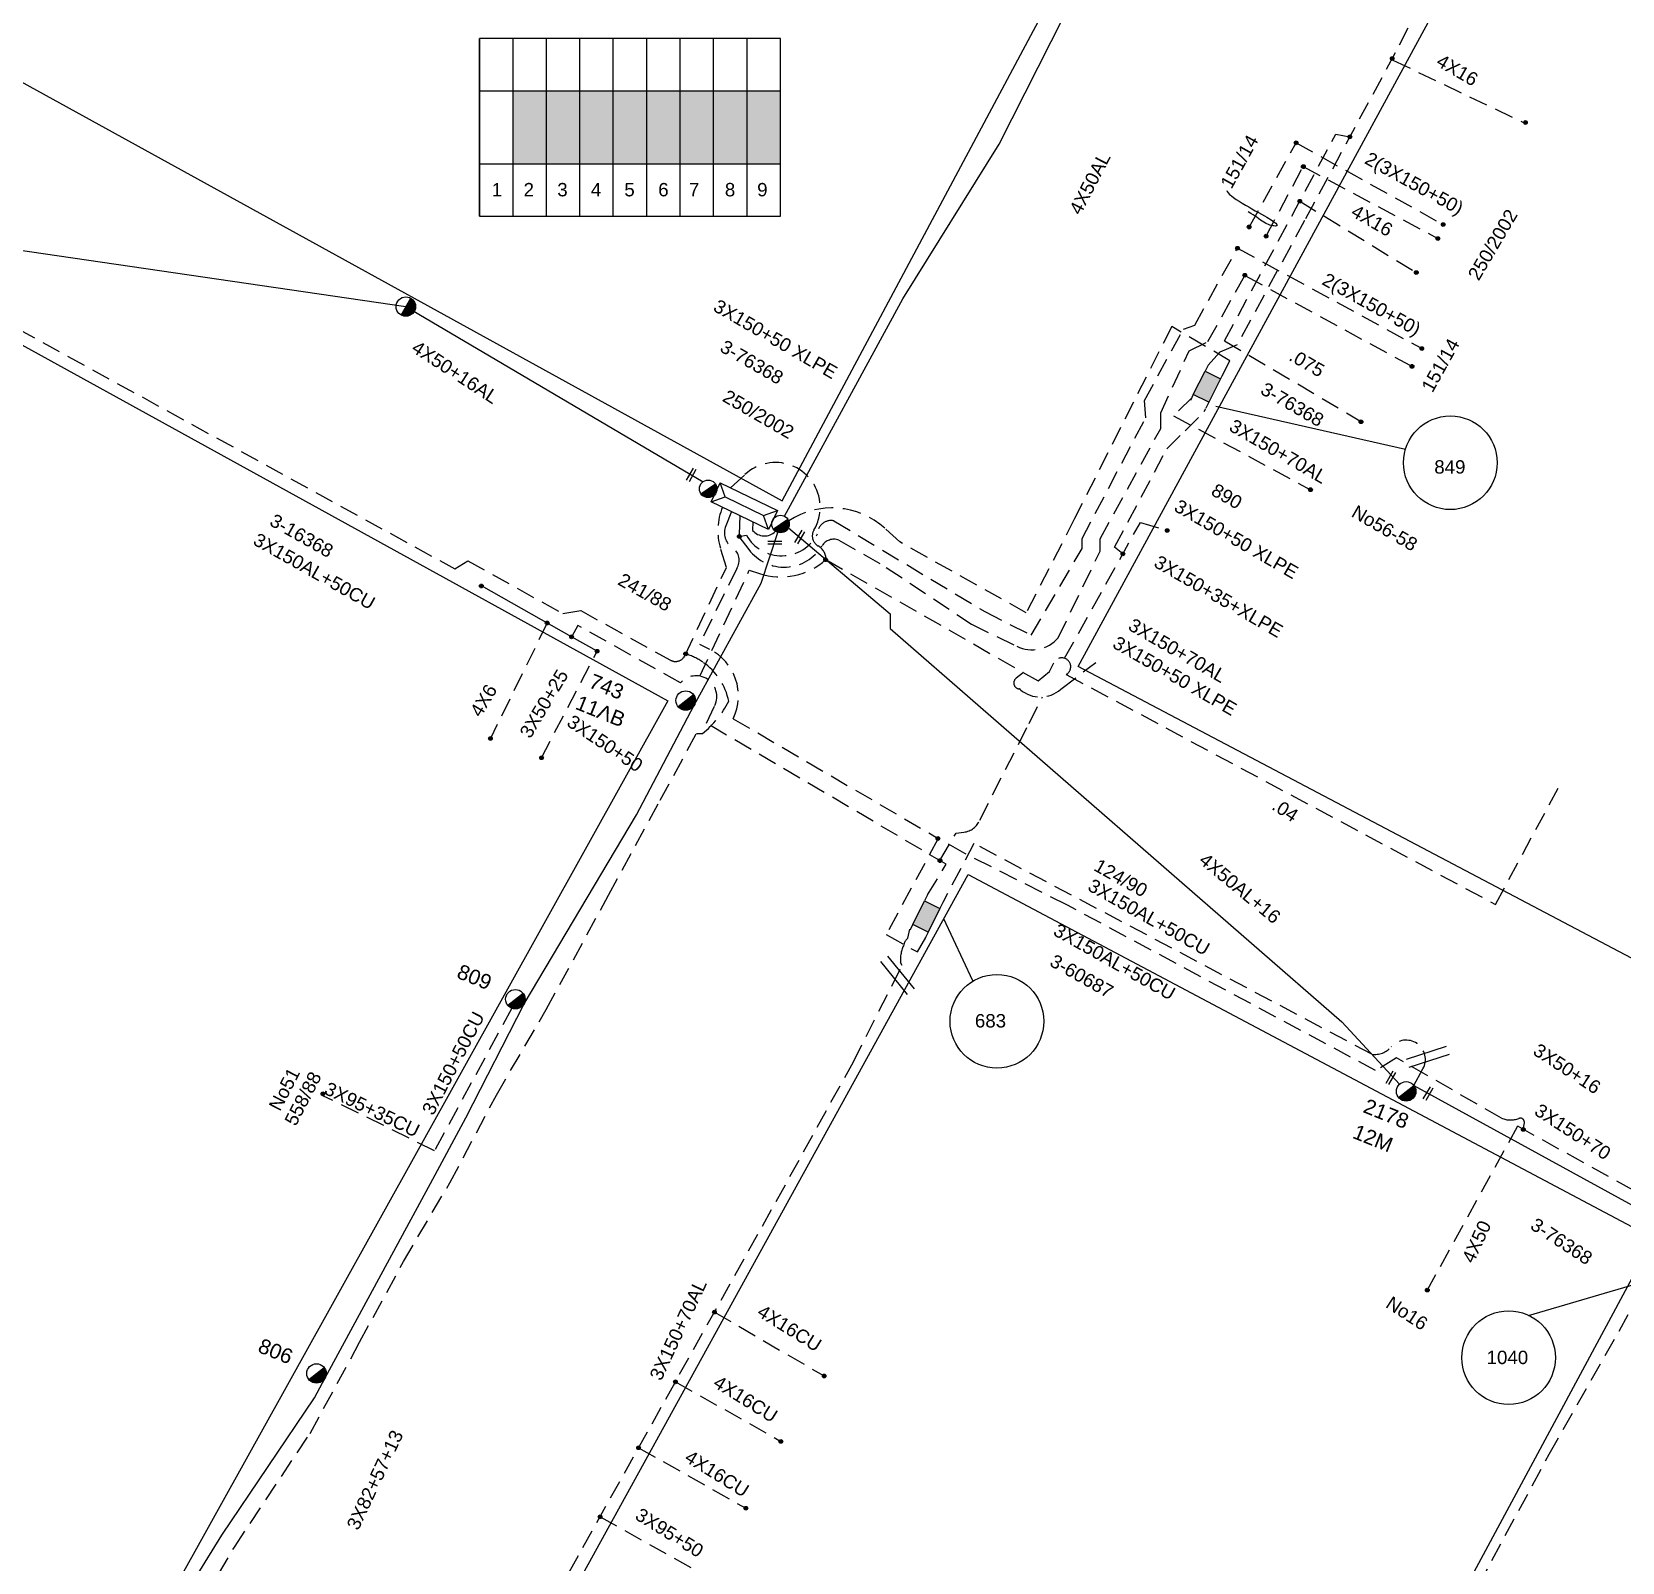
# Model space of a CAD drawing. Header units: millimetres. Extents: x 2101 to 3312, y 775 to 1363.
# Drawn here: x 2395.2 to 2502.2, y 1040.5 to 1143.5 of the extents above; entities that cross this region are included whole.
import ezdxf
from ezdxf.enums import TextEntityAlignment as Align

# ---------------------------------------------------------------- set-up
doc = ezdxf.new("R2010")
doc.units = ezdxf.units.MM
doc.linetypes.add('DASHED', pattern=[19.05, 12.7, -6.35])
for name, color, linetype in [('Link Box 4 Διευθύνσεων', 7, 'Continuous'), ('Άγνωστα', 7, 'Continuous'), ('Ασφαλειοκιβώτια Χ.Τ 9 αναχωρήσεων', 7, 'Continuous'), ('Γυμνά εναέρια ΧΤ (3Φ)   4x16CU', 7, 'Continuous'), ('Γυμνά εναέρια ΧΤ (3Φ)   4x50AL', 7, 'Continuous'), ('Γυμνά εναέρια ΧΤ και ΦΟΠ (3Φ)   4x50+16AL', 7, 'Continuous'), ('Εναέρια παροχή ΧΤ 4x16', 7, 'SYN_LINE'), ('Επιγραφές - Σχήματα', 7, 'Continuous'), ('Καλώδια ΧΤ   3x150+70 XLPE', 7, 'DASHED'), ('Καλώδια ΧΤ   3x150+70AL', 7, 'DASHED'), ('Καλώδια ΧΤ   3x150AL+50CU', 7, 'DASHED'), ('Καλώδια ΧΤ   3x150AL+50XLPE', 7, 'DASHED'), ('Μηχανική τομή', 7, 'Continuous'), ('Στύλος ΦΜ', 7, 'Continuous'), ('Στύλος ΦΜ @ 1', 7, 'Continuous'), ('Συνδέσεις', 7, 'Continuous'), ('Τομή', 7, 'Continuous'), ('Υποσταθμός εναέριος 2 στύλων', 7, 'Continuous'), ('Υποσταθμός πόλεως', 7, 'Continuous'), ('Υπόβαθρο ΔΕΗ', 7, 'Continuous'), ('Υπόγεια Καλώδια Δικτύου ΧΤ   .04', 7, 'DASHED'), ('Υπόγεια Καλώδια Δικτύου ΧΤ   .075', 7, 'DASHED'), ('Υπόγεια καλώδια Παροχών ΧΤ   4x6', 7, 'DASHED')]:
    doc.layers.add(name, color=color, linetype=linetype)
doc.styles.add('arial', font='arial.ttf')
doc.styles.get("Standard").update_dxf_attribs({"font": 'arial.ttf'})
doc.linetypes.add('SYN_LINE', pattern='A,0.5,-0.0001,["/\\/\\/\\/",Standard,S=0.1,R=0,X=0,Y=-0.05],-0.25', length=0.7501)

# ---------------------------------------------------------------- blocks, each defined once
blk = doc.blocks.new('ΥΠΑΡΧΩΝ ΤΣΙΜΕΝΤΕΝΙΟΣ ΣΤΥΛΟΣ')
at = {"layer": 'Στύλος ΦΜ'}
blk.add_hatch(color=7, dxfattribs=at).paths.add_polyline_path([(-1.29, -2.28, 0.574793), (2.62, 0, 0.268822), (1.3, 2.27)])
at = {"layer": 'Στύλος ΦΜ', "color": 7}
blk.add_line((-1.29, -2.28), (1.3, 2.27), dxfattribs=at)
blk.add_circle((0, 0), 2.62, dxfattribs=at)
at = {"layer": 'Στύλος ΦΜ', "flags": 4}
for tag, p in [('ΑΡΙΘΜΟΣ', (-4.68, 8.05)), ('ΤΥΠΟΣ', (-4.91, 3.03))]:
    blk.add_attdef(tag, p, '', height=4, dxfattribs=at)
blk = doc.blocks.new('ΜΗΧΑΝΙΚΗ ΤΟΜΗ')
at = {"layer": 'Μηχανική τομή', "ltscale": 40}
for p, q in [((-1.89, 0.78), (1.89, 0.78)), ((1.89, 0), (-1.89, 0))]:
    blk.add_line(p, q, dxfattribs=at)
blk = doc.blocks.new('ΥΠΟΣΤΑΘΜΟΣ ΕΝΑΕΡΙΟΣ ΕΠΙ 2 ΣΤΥΛΩΝ')
at = {"layer": 'Υποσταθμός εναέριος 2 στύλων', "linetype": 'Continuous'}
for points in [[(-11.97, -2.11, 0.574793), (-8.45, -0.07, 0.268822), (-9.64, 1.98)], [(9.68, -2.15, 0.574793), (13.19, -0.1, 0.268822), (12.01, 1.95)]]:
    blk.add_hatch(color=256, dxfattribs=at).paths.add_polyline_path(points)
for p, q in [((-11.97, -2.11), (-9.64, 1.98)), ((9.68, -2.15), (12.01, 1.95))]:
    blk.add_line(p, q, dxfattribs=at)
for centre in [(-10.81, -0.07), (10.84, -0.1)]:
    blk.add_circle(centre, 2.36, dxfattribs=at)
at = {"layer": 'Υποσταθμός πόλεως', "linetype": 'Continuous', "ltscale": 40}
blk.add_lwpolyline([(-8.57, 2.82), (8.57, 2.82), (8.57, -2.82), (-8.57, -2.82)], close=True, dxfattribs=at)
for points in [[(-5.75, 0), (-8.57, 2.82)], [(-8.57, -2.82), (-5.75, 0)], [(-5.75, 0), (5.75, 0)], [(5.75, 0), (8.57, 2.82)], [(8.57, -2.82), (5.75, 0)]]:
    blk.add_lwpolyline(points, dxfattribs=at)
at = {"layer": 'Υποσταθμός εναέριος 2 στύλων', "ltscale": 40, "flags": 1}
for tag, p in [('ΜΕΤΑΣΧΗΜΑΤΙΣΜΟΣ', (14.09, 2.51)), ('ΙΣΧΥΣ', (14.07, -0.28)), ('ΑΡΙΘΜΟΣ', (14.19, -3))]:
    blk.add_attdef(tag, p, '', height=1.8, dxfattribs=at)
blk = doc.blocks.new('ΤΟΜΗ')
at = {"layer": 'Τομή', "ltscale": 40}
for p, q in [((-5.68, 0), (5.68, 0)), ((5.68, -2.33), (-5.68, -2.33))]:
    blk.add_line(p, q, dxfattribs=at)
blk = doc.blocks.new('LINK BOX 4 ΑΝΑΧΩΡΗΣΕΩΝ')
at = {"layer": 'Link Box 4 Διευθύνσεων', "ltscale": 40}
blk.add_hatch(color=256, dxfattribs=at).paths.add_polyline_path([(-3.54, 0), (-3.54, -4.67), (3.54, -4.67), (3.54, 0)])
for p, q in [((-3.54, 0), (-5.33, 0)), ((5.33, 0), (3.54, 0)), ((-3.54, -4.67), (-5.33, -4.67)), ((5.33, -4.67), (3.54, -4.67))]:
    blk.add_line(p, q, dxfattribs=at)
blk.add_lwpolyline([(-3.54, -4.67), (-3.54, 0), (3.54, 0), (3.54, -4.67)], close=True, dxfattribs=at)
blk = doc.blocks.new('_ΣΥΝΔΕΣΗ')
at = {"layer": 'Συνδέσεις', "linetype": 'SYN_LINE', "ltscale": 40}
blk.add_hatch(color=256, dxfattribs=at).paths.add_polyline_path([(0.5, -0.01, 1), (-0.5, -0.01, 1)])
at = {"layer": 'Συνδέσεις'}
blk.add_circle((0, -0.01), 0.5, dxfattribs=at)
blk = doc.blocks.new('ΑΣΦΑΛΕΙΟΚΙΒΩΤΙΟ ΥΠΟΣΤΑΘΜΟΥ 9 ΑΝΑΧΩΡΗΣΕΩΝ')
at = {"layer": 'Ασφαλειοκιβώτια Χ.Τ 9 αναχωρήσεων', "ltscale": 40}
for p, q in [((-23.8, 40.36), (24.02, 40.36)), ((-9.72, 40.36), (-9.72, -40.64)), ((9.94, 40.36), (9.94, -40.64)), ((-23.8, 31.36), (24.02, 31.36)), ((-23.8, 22.36), (24.02, 22.36)), ((-23.8, 13.36), (24.02, 13.36)), ((-23.8, 4.36), (24.02, 4.36)), ((-23.8, -4.64), (24.02, -4.64)), ((-23.8, -13.64), (24.02, -13.64)), ((-23.8, -22.64), (24.02, -22.64)), ((-23.8, -31.64), (24.02, -31.64))]:
    blk.add_line(p, q, dxfattribs=at)
at = {"layer": 'Ασφαλειοκιβώτια Χ.Τ 9 αναχωρήσεων'}
blk.add_lwpolyline([(-23.8, -40.64), (24.02, -40.64), (24.02, 40.36), (-23.8, 40.36)], close=True, dxfattribs=at)
for s, p in [('1', (-18.45, 37.08)), ('2', (-18.45, 28.51)), ('3', (-18.45, 19.44)), ('4', (-18.45, 10.41)), ('5', (-18.45, 1.4)), ('6', (-18.45, -7.73)), ('7', (-18.45, -15.98)), ('8', (-18.45, -25.66)), ('9', (-18.45, -34.36))]:
    blk.add_text(s, height=3.6, rotation=270, dxfattribs=at).set_placement(p)
at = {"layer": 'Ασφαλειοκιβώτια Χ.Τ 9 αναχωρήσεων', "ltscale": 40}
for tag, height, p in [('ΟΝΟΜΑ', 5, (-0.16, 44.31)), ('ΚΕΙΜΕΝΟ 1', 2, (17.06, 35.59)), ('ΚΕΙΜΕΝΟ 2', 2, (17.06, 26.88)), ('ΚΕΙΜΕΝΟ 3', 2, (17.06, 17.69)), ('ΚΕΙΜΕΝΟ 4', 2, (17.06, 8.71)), ('ΚΕΙΜΕΝΟ 5', 2, (17.06, -0.13)), ('ΚΕΙΜΕΝΟ 6', 2, (17.06, -9.05)), ('ΚΕΙΜΕΝΟ 7', 2, (17.06, -18.13)), ('ΚΕΙΜΕΝΟ 8', 2, (17.06, -26.85)), ('ΚΕΙΜΕΝΟ 9', 2, (17.06, -35.99)), ('ΣΧ', 2, (-0.1, -42.64))]:
    blk.add_attdef(tag, text='', height=height, dxfattribs=at).set_placement(p, align=Align.MIDDLE_CENTER)

msp = doc.modelspace()

# ---------------------------------------------------------------- hatches: boundary and pattern name
at = {"layer": 'Ασφαλειοκιβώτια Χ.Τ 9 αναχωρήσεων'}
h = msp.add_hatch(color=1, dxfattribs=at)
h.dxf.hatch_style = 1
h.paths.add_polyline_path([(2429.79, 1139.55), (2427.54, 1139.55), (2427.54, 1134.64), (2429.79, 1134.64)])
h = msp.add_hatch(color=5, dxfattribs=at)
h.dxf.hatch_style = 1
h.paths.add_polyline_path([(2432.04, 1134.64), (2432.04, 1139.55), (2429.79, 1139.55), (2429.79, 1134.64)])
h = msp.add_hatch(color=173, dxfattribs=at)
h.dxf.hatch_style = 1
h.paths.add_polyline_path([(2432.04, 1134.64), (2434.29, 1134.64), (2434.29, 1139.55), (2432.04, 1139.55)])
h = msp.add_hatch(color=85, dxfattribs=at)
h.dxf.hatch_style = 1
h.paths.add_polyline_path([(2434.29, 1134.64), (2436.54, 1134.64), (2436.54, 1139.55), (2434.29, 1139.55)])
h = msp.add_hatch(color=27, dxfattribs=at)
h.dxf.hatch_style = 1
h.paths.add_polyline_path([(2436.54, 1134.64), (2438.79, 1134.64), (2438.79, 1139.55), (2436.54, 1139.55)])
h = msp.add_hatch(color=30, dxfattribs=at)
h.dxf.hatch_style = 1
h.paths.add_polyline_path([(2438.79, 1134.64), (2441.04, 1134.64), (2441.04, 1139.55), (2438.79, 1139.55)])
h = msp.add_hatch(color=133, dxfattribs=at)
h.dxf.hatch_style = 1
h.paths.add_polyline_path([(2443.29, 1139.55), (2441.04, 1139.55), (2441.04, 1134.64), (2443.29, 1134.64)])
h = msp.add_hatch(color=6, dxfattribs=at)
h.dxf.hatch_style = 1
h.paths.add_polyline_path([(2443.29, 1134.64), (2445.54, 1134.64), (2445.54, 1139.55), (2443.29, 1139.55)])

# ---------------------------------------------------------------- linework, layer by layer
at = {"layer": 'Άγνωστα', "linetype": 'DASHED', "ltscale": 0.1}
for points in [[(2477.08, 1130.39), (2480.23, 1136.06)], [(2480.23, 1136.06), (2490.13, 1130.56)], [(2478.21, 1129.78), (2480.71, 1134.46)], [(2480.71, 1134.46), (2489.77, 1129.62)]]:
    msp.add_lwpolyline(points, dxfattribs=at)
at = {"layer": 'Άγνωστα', "color": 1, "linetype": 'DASHED', "ltscale": 0.1}
msp.add_lwpolyline([(2475.25, 1120.38), (2475.78, 1121.39), (2471.86, 1123.7), (2465.33, 1110.78), (2462.07, 1104.44), (2453.56, 1109.2), (2452.56, 1110.12, 0.341611), (2446.09, 1110.62, 3.552155)], format="xyb", dxfattribs=at)
at = {"layer": 'Άγνωστα', "color": 133, "linetype": 'DASHED', "ltscale": 0.1}
msp.add_lwpolyline([(2442.24, 1111.25), (2441.85, 1110.28, 0.356867), (2442.31, 1108.8, -0.412796), (2442.6, 1107.42), (2440.08, 1102.32), (2440.76, 1101.98, -0.411646), (2442.36, 1097.31), (2456.15, 1089.25), (2452.66, 1082.79), (2454.58, 1081.7)], format="xyb", dxfattribs=at)
at = {"layer": 'Άγνωστα', "color": 1, "ltscale": 40}
msp.add_lwpolyline([(2446.07, 1110.15), (2452.92, 1104.36), (2452.92, 1103.37), (2483.32, 1076.91), (2487.2, 1072.71)], dxfattribs=at)
at = {"layer": 'Άγνωστα', "color": 6, "ltscale": 40}
msp.add_lwpolyline([(2433.2, 1101.85), (2431.48, 1102.82), (2425.41, 1106.24)], dxfattribs=at)
at = {"layer": 'Άγνωστα', "color": 6, "linetype": 'DASHED', "ltscale": 0.1}
msp.add_lwpolyline([(2455.43, 1085.45), (2456.69, 1087.51), (2440.57, 1097), (2441.12, 1098.2, 0.866093), (2438.8, 1099.72), (2431.91, 1103.59), (2431.49, 1102.85)], format="xyb", dxfattribs=at)
for points in [[(2429.46, 1094.68), (2433.2, 1101.85)], [(2493.65, 1084.81), (2497.98, 1092.86)]]:
    msp.add_lwpolyline(points, dxfattribs=at)
at = {"layer": 'Άγνωστα', "color": 133, "linetype": 'DASHED', "ltscale": 0.1}
for points in [[(2454.58, 1081.7), (2454.75, 1081.61), (2455.31, 1082.59)], [(2495.13, 1069.89), (2489.06, 1058.86)]]:
    msp.add_lwpolyline(points, dxfattribs=at)
at = {"layer": 'Άγνωστα', "color": 1}
msp.add_lwpolyline([(2488.16, 1072.63), (2517.29, 1056.66)], dxfattribs=at)
at = {"layer": 'Άγνωστα', "color": 173, "linetype": 'DASHED', "ltscale": 0.1}
msp.add_lwpolyline([(2422.26, 1068.24), (2414.75, 1071.94)], dxfattribs=at)
at = {"layer": 'Άγνωστα', "color": 62, "linetype": 'DASHED', "ltscale": 0.1}
msp.add_lwpolyline([(2461.22, 986.53), (2463.59, 985.32), (2497.26, 1047.82), (2503.16, 1058.22)], dxfattribs=at)
at = {"layer": 'Άγνωστα', "color": 151, "linetype": 'DASHED', "ltscale": 0.1}
msp.add_lwpolyline([(2433.4, 1043.61), (2445.58, 1036.79)], dxfattribs=at)
at = {"layer": 'Γυμνά εναέρια ΧΤ (3Φ)   4x16CU', "color": 151, "linetype": 'DASHED', "ltscale": 0.1}
for points in [[(2441.09, 1057.38), (2448.48, 1053.08)], [(2438.47, 1052.69), (2445.56, 1048.68)], [(2435.99, 1048.25), (2443.21, 1044.18)]]:
    msp.add_lwpolyline(points, dxfattribs=at)
at = {"layer": 'Γυμνά εναέρια ΧΤ (3Φ)   4x50AL', "color": 5, "ltscale": 40}
msp.add_lwpolyline([(2445.8, 1110.93), (2453.78, 1125.56), (2460.25, 1135.98), (2464.62, 1144.6), (2472.75, 1159.76), (2478.29, 1170.11), (2480.7, 1175.71), (2517.49, 1199.26)], dxfattribs=at)
at = {"layer": 'Γυμνά εναέρια ΧΤ (3Φ)   4x50AL', "color": 173, "ltscale": 40}
msp.add_lwpolyline([(2443.67, 1110.56), (2443.66, 1109.98, 0.444543), (2445.2, 1109.92, 5756.280152)], format="xyb", dxfattribs=at)
at = {"layer": 'Γυμνά εναέρια ΧΤ και ΦΟΠ (3Φ)   4x50+16AL', "color": 85, "ltscale": 40}
msp.add_lwpolyline([(2383.31, 1130.45), (2420.33, 1125.04), (2440.34, 1113.25)], dxfattribs=at)
at = {"layer": 'Εναέρια παροχή ΧΤ 4x16', "color": 1, "linetype": 'DASHED', "ltscale": 0.1}
for points in [[(2486.75, 1141.62), (2495.53, 1137.43)], [(2480.48, 1132.13), (2488.32, 1127.33)]]:
    msp.add_lwpolyline(points, dxfattribs=at)
at = {"layer": 'Επιγραφές - Σχήματα'}
for points in [[(2487.59, 1115.42), (2474.83, 1118.32)], [(2458.49, 1079.66), (2456.53, 1083.85)], [(2495.86, 1057.16), (2503.42, 1059.37)]]:
    msp.add_lwpolyline(points, dxfattribs=at)
for centre in [(2490.61, 1114.53), (2460.1, 1076.95), (2494.53, 1054.31)]:
    msp.add_circle(centre, 3.15, dxfattribs=at)
at = {"layer": 'Καλώδια ΧΤ   3x150+70 XLPE', "color": 133, "ltscale": 0.1}
msp.add_lwpolyline([(2506.44, 1065.36), (2505.9, 1065.55), (2504.59, 1064.66), (2495.13, 1069.89)], dxfattribs=at)
at = {"layer": 'Καλώδια ΧΤ   3x150+70AL', "color": 1, "ltscale": 0.1}
for points in [[(2518.3, 1198.2), (2517.21, 1197.85), (2500.25, 1166.27), (2491.17, 1150.58), (2486.9, 1142.11), (2480.8, 1130.83), (2476.27, 1122.46), (2475.09, 1121.97), (2474.31, 1121.1)], [(2473.22, 1118.91), (2471.99, 1117.69), (2481.2, 1112.72)]]:
    msp.add_lwpolyline(points, dxfattribs=at)
at = {"layer": 'Καλώδια ΧΤ   3x150+70AL', "color": 6, "ltscale": 0.1}
for points in [[(2468.58, 1108.4), (2468.02, 1108.84), (2471.54, 1115.47), (2472.76, 1116.68), (2474.05, 1117.97), (2474.16, 1118.19)], [(2464.65, 1101.38), (2469.76, 1110.52), (2471.56, 1109.97)]]:
    msp.add_lwpolyline(points, dxfattribs=at)
for points in [[(2461.9, 1100.41), (2461.39, 1100.03, 0.701641), (2461.62, 1099.31, -0.323384), (2461.68, 1099.26, 0.374913), (2464.4, 1099.29), (2466.75, 1101.1)], [(2456.26, 1087.77), (2457.35, 1089.6), (2457.88, 1089.67, 0.268496), (2458.95, 1090.49), (2462.26, 1096.99), (2463.16, 1098.77)]]:
    msp.add_lwpolyline(points, format="xyb", dxfattribs=at)
at = {"layer": 'Καλώδια ΧΤ   3x150+70AL', "color": 151, "ltscale": 0.1}
msp.add_lwpolyline([(2412.48, 1005.55), (2412.21, 1005.96, -0.471893), (2412.47, 1006.78, 0.078528), (2413.46, 1007.37), (2422.85, 1024.84), (2422.79, 1024.98, -0.536158), (2423.89, 1026.58), (2445.25, 1064.83), (2450.44, 1074.22), (2453.72, 1080.7), (2453.61, 1080.9, -0.129397), (2453.84, 1082.1, -0.175082), (2454.1, 1082.54), (2454.25, 1083.14)], format="xyb", dxfattribs=at)
at = {"layer": 'Καλώδια ΧΤ   3x150AL+50CU', "color": 30, "ltscale": 0.1}
for points in [[(2364.98, 1073.29), (2365.59, 1073.44, 0.764584), (2365.62, 1074.45, -0.546059), (2365.49, 1074.89), (2381.84, 1106.14), (2387.85, 1117.64), (2390.65, 1123.87, -0.453734), (2392.56, 1124.46), (2423.63, 1107.39), (2424.49, 1107.94), (2430.89, 1104.38), (2432.1, 1104.58), (2438.13, 1101.25, 0.44023), (2439.12, 1101.58), (2441.9, 1107.48), (2441.5, 1108.78, -0.177038), (2441.64, 1111.54, -4.941435)], [(2392.25, 1012.25), (2395.19, 1018.14), (2400, 1026.43), (2404.86, 1034.81), (2408.79, 1041.57), (2413.89, 1049.22), (2417.22, 1055.35), (2420.18, 1060.79), (2423.29, 1066.08), (2426.42, 1071.98), (2429.78, 1077.74), (2433.97, 1085.44), (2437.44, 1091.82), (2439.89, 1096.31), (2440.29, 1096.31, 0.101275), (2442.06, 1098.48, 0.193384), (2440.32, 1101.11, 0.076179), (2439.16, 1101.67, 11.947774)]]:
    msp.add_lwpolyline(points, format="xyb", dxfattribs=at)
at = {"layer": 'Καλώδια ΧΤ   3x150AL+50CU', "color": 173, "linetype": 'Continuous', "ltscale": 0.1}
msp.add_lwpolyline([(2388.25, 1007.73), (2392.99, 1016.15), (2397.91, 1024.89), (2402.33, 1033.28), (2407.95, 1042.36), (2414.19, 1051.62), (2414.89, 1052.95), (2421.98, 1066.04), (2424.36, 1070.45), (2428.28, 1078.13), (2435.86, 1090.85), (2439.74, 1098.23), (2444.24, 1106.42), (2445.36, 1109.84)], dxfattribs=at)
at = {"layer": 'Καλώδια ΧΤ   3x150AL+50CU', "color": 133, "ltscale": 0.1}
msp.add_lwpolyline([(2495.52, 1069.67), (2495.59, 1070.12, 0.574003), (2495.22, 1070.41, -0.195199), (2494.06, 1070.43), (2486.99, 1074.48), (2485.58, 1073.63), (2464.84, 1084.76), (2457.95, 1088.23), (2456.15, 1089.25)], format="xyb", dxfattribs=at)
at = {"layer": 'Καλώδια ΧΤ   3x150AL+50CU', "color": 6, "ltscale": 0.1}
msp.add_lwpolyline([(2488.16, 1072.63), (2488.77, 1073.74, 0.90272), (2486.63, 1075.22, -0.258026), (2485.33, 1074.73), (2458.54, 1088.92), (2456.47, 1084.93)], format="xyb", dxfattribs=at)
at = {"layer": 'Καλώδια ΧΤ   3x150AL+50CU', "color": 173, "ltscale": 0.1}
msp.add_lwpolyline([(2427.45, 1077.82), (2422.26, 1068.24)], dxfattribs=at)
at = {"layer": 'Καλώδια ΧΤ   3x150AL+50XLPE', "color": 27, "linetype": 'DASHED', "ltscale": 0.1}
for points in [[(2442.74, 1109.57), (2443.24, 1109.65, 0.594646), (2448.03, 1109.74, -0.476881), (2449.13, 1110.62), (2459.28, 1104.52), (2462.4, 1102.93), (2465.83, 1108.75), (2465.83, 1109.44), (2470.12, 1117.56), (2470.02, 1118.71), (2472.65, 1123.53), (2473.41, 1123.79), (2476.35, 1129.08)], [(2442.81, 1110.98), (2442.81, 1110.98), (2442.74, 1109.57), (2443.41, 1108.69, 0.527795), (2448.33, 1108.93, -0.354959), (2449.47, 1109.33), (2452.66, 1107.49), (2458.38, 1103.67), (2461.45, 1102.18, 0.342211), (2464.22, 1102.76), (2467.05, 1108.59), (2467.05, 1109.42), (2471.12, 1116.84), (2471.12, 1117.88), (2473.04, 1122.07), (2474.3, 1122.69), (2476.84, 1127.25)]]:
    msp.add_lwpolyline(points, format="xyb", dxfattribs=at)
for points in [[(2476.29, 1128.97), (2488.62, 1122.26)], [(2476.83, 1127.11), (2487.92, 1121.07)]]:
    msp.add_lwpolyline(points, dxfattribs=at)
at = {"layer": 'Υπόβαθρο ΔΕΗ'}
for points in [[(2491.13, 1197.11), (2406.53, 1238.17), (2388.98, 1246.68), (2345.28, 1167.27), (2445.66, 1111.96), (2491.13, 1197.11)], [(2512.69, 1187.56), (2557.67, 1166.88), (2511.47, 1076.61), (2465.56, 1100.82), (2512.69, 1187.56)], [(2391.83, 1123.92), (2437.96, 1098.51), (2387.76, 1008.28), (2342.48, 1033.31), (2357.73, 1058.88), (2357.73, 1058.88), (2391.83, 1123.92)], [(2458.16, 1086.82), (2504.28, 1062.35), (2455.9, 972.4), (2408.73, 997.06), (2458.16, 1086.82)]]:
    msp.add_lwpolyline(points, dxfattribs=at)
msp.add_open_spline([(2475.58, 1132.86), (2475.58, 1132.47), (2479.24, 1130.64), (2478.9, 1130.37), (2478.07, 1130.64), (2477.49, 1131.14), (2477.01, 1131.41)], degree=3, dxfattribs=at)
at = {"layer": 'Υπόγεια Καλώδια Δικτύου ΧΤ   .04', "color": 6, "ltscale": 0.1}
for points in [[(2442.18, 1112.84), (2443.15, 1113.74, -0.615531), (2448.19, 1111.88, -0.163643), (2447.79, 1110.01, 0.420013), (2448.07, 1108.93, -0.274945), (2448.6, 1108.01, -227.342743)], [(2440.12, 1100.17), (2443.44, 1107.3), (2444.12, 1107.08, 0.267329), (2448.6, 1108.01), (2462.87, 1099.85), (2463.65, 1100.49), (2463.93, 1101.06, -0.870821), (2465.06, 1100.71, -0.229822), (2464.76, 1100.28), (2493.65, 1084.81)]]:
    msp.add_lwpolyline(points, format="xyb", dxfattribs=at)
at = {"layer": 'Υπόγεια Καλώδια Δικτύου ΧΤ   .075', "color": 1, "ltscale": 0.1}
for points in [[(2475.42, 1122.74), (2482.91, 1136.65), (2483.85, 1136.47)], [(2475.42, 1122.74), (2484.64, 1117.29)]]:
    msp.add_lwpolyline(points, dxfattribs=at)
at = {"layer": 'Υπόγεια καλώδια Παροχών ΧΤ   4x6', "color": 6, "ltscale": 0.1}
msp.add_lwpolyline([(2429.84, 1103.75), (2426.02, 1095.98)], dxfattribs=at)

# ---------------------------------------------------------------- block references
at = {"layer": 'Link Box 4 Διευθύνσεων', "xscale": 0.25, "yscale": 0.25, "zscale": 0.25, "rotation": 63.49962358743239}
for p in [(2473.71, 1119.91), (2454.83, 1084.26)]:
    msp.add_blockref('LINK BOX 4 ΑΝΑΧΩΡΗΣΕΩΝ', p, dxfattribs=at)
at = {"layer": 'Ασφαλειοκιβώτια Χ.Τ 9 αναχωρήσεων', "xscale": 0.25, "yscale": 0.25, "zscale": 0.25, "rotation": 90}
msp.add_blockref('ΑΣΦΑΛΕΙΟΚΙΒΩΤΙΟ ΥΠΟΣΤΑΘΜΟΥ 9 ΑΝΑΧΩΡΗΣΕΩΝ', (2435.38, 1137.07), dxfattribs=at)
at = {"layer": 'Μηχανική τομή'}
for p, xscale, yscale, zscale, rotation in [((2439.62, 1113.67), 0.2499999999999999, 0.2499999999999999, 0.2499999999999999, 60.77555700613718), ((2446.75, 1109.58), 0.2499999999999998, 0.2499999999999998, 0.2499999999999998, 239.6907079381855), ((2445.15, 1109.05), 0.2499999999999998, 0.2499999999999998, 0.2499999999999998, 0.182478919156082), ((2486.52, 1073.2), 0.2500000000001183, 0.2500000000001183, 0.2500000000001183, 239.6907079381527), ((2489.03, 1072.13), 0.2500000000001183, 0.2500000000001183, 0.2500000000001183, 239.6907079381527)]:
    msp.add_blockref('ΜΗΧΑΝΙΚΗ ΤΟΜΗ', p, dxfattribs=dict(at, xscale=xscale, yscale=yscale, zscale=zscale, rotation=rotation))
at = {"layer": 'Στύλος ΦΜ @ 1', "ltscale": 40, "xscale": 0.25, "yscale": 0.25, "zscale": 0.25}
msp.add_blockref('ΥΠΑΡΧΩΝ ΤΣΙΜΕΝΤΕΝΙΟΣ ΣΤΥΛΟΣ', (2420.33, 1125.04), dxfattribs=at)
at = {"layer": 'Στύλος ΦΜ @ 1', "ltscale": 40}
ref = msp.add_blockref('ΥΠΑΡΧΩΝ ΤΣΙΜΕΝΤΕΝΙΟΣ ΣΤΥΛΟΣ', (2439.16, 1098.53), dxfattribs=dict(at, xscale=0.25, yscale=0.25, zscale=0.25, rotation=338.0348720893729))
ref.add_attrib('ΤΥΠΟΣ', '743', (2432.57, 1099.44), dxfattribs={"layer": 'Στύλος ΦΜ', "height": 1, "rotation": 338.0349, "flags": 4})
ref.add_attrib('ΑΡΙΘΜΟΣ', '11ΛΒ', (2431.66, 1097.99), dxfattribs={"layer": 'Στύλος ΦΜ', "height": 1, "rotation": 338.0349, "flags": 4})
ref = msp.add_blockref('ΥΠΑΡΧΩΝ ΤΣΙΜΕΝΤΕΝΙΟΣ ΣΤΥΛΟΣ', (2427.7, 1078.43), dxfattribs=dict(at, xscale=0.25, yscale=0.25, zscale=0.25, rotation=338.0348720893729))
ref.add_attrib('ΑΡΙΘΜΟΣ', '809', (2423.68, 1079.9), dxfattribs={"layer": 'Στύλος ΦΜ', "height": 1, "rotation": 338.0349, "flags": 4})
ref = msp.add_blockref('ΥΠΑΡΧΩΝ ΤΣΙΜΕΝΤΕΝΙΟΣ ΣΤΥΛΟΣ', (2487.64, 1072.23), dxfattribs=dict(at, xscale=0.25, yscale=0.25, zscale=0.25, rotation=338.0348720893729))
ref.add_attrib('ΤΥΠΟΣ', '2178', (2484.67, 1070.85), dxfattribs={"layer": 'Στύλος ΦΜ', "height": 1, "rotation": 338.0349, "flags": 4})
ref.add_attrib('ΑΡΙΘΜΟΣ', '12M', (2483.96, 1069.12), dxfattribs={"layer": 'Στύλος ΦΜ', "height": 1, "rotation": 338.0349, "flags": 4})
ref = msp.add_blockref('ΥΠΑΡΧΩΝ ΤΣΙΜΕΝΤΕΝΙΟΣ ΣΤΥΛΟΣ', (2414.32, 1053.25), dxfattribs=dict(at, xscale=0.25, yscale=0.25, zscale=0.25, rotation=338.0348720893729))
ref.add_attrib('ΑΡΙΘΜΟΣ', '806', (2410.3, 1054.72), dxfattribs={"layer": 'Στύλος ΦΜ', "height": 1, "rotation": 338.0349, "flags": 4})
at = {"layer": 'Συνδέσεις', "xscale": 0.25, "yscale": 0.25, "zscale": 0.25}
for p in [(2486.7, 1141.73), (2495.66, 1137.43), (2483.85, 1136.47), (2480.23, 1136.06), (2480.72, 1134.46), (2480.48, 1132.13), (2477.07, 1130.4), (2490.13, 1130.56), (2476.29, 1128.97), (2478.21, 1129.78), (2489.77, 1129.62), (2476.78, 1127.15), (2488.32, 1127.33), (2488.69, 1122.22), (2488.03, 1121.02), (2484.6, 1117.29), (2481.2, 1112.72), (2471.56, 1109.97), (2442.77, 1109.57), (2448.57, 1108.01), (2468.58, 1108.4), (2425.41, 1106.24), (2429.84, 1103.75), (2431.48, 1102.82), (2433.2, 1101.85), (2439.16, 1101.67), (2426.02, 1095.98), (2429.46, 1094.68), (2456.13, 1089.25), (2456.27, 1087.76), (2414.75, 1072.07), (2495.52, 1069.67), (2489.06, 1058.86), (2441.09, 1057.38), (2448.48, 1053.08), (2438.47, 1052.69), (2445.56, 1048.68), (2435.99, 1048.25), (2433.4, 1043.61), (2443.21, 1044.18)]:
    msp.add_blockref('_ΣΥΝΔΕΣΗ', p, dxfattribs=at)
at = {"layer": 'Τομή', "xscale": 0.2499999999999993, "yscale": 0.2499999999999993, "zscale": 0.2499999999999993}
for p, rotation in [((2453.19, 1079.86), 129.2078499728268), ((2489.18, 1074.28), 197.7894288803085)]:
    msp.add_blockref('ΤΟΜΗ', p, dxfattribs=dict(at, rotation=rotation))
at = {"layer": 'Υποσταθμός εναέριος 2 στύλων', "xscale": 0.25, "yscale": 0.25, "zscale": 0.25, "rotation": 334.1271334952846}
msp.add_blockref('ΥΠΟΣΤΑΘΜΟΣ ΕΝΑΕΡΙΟΣ ΕΠΙ 2 ΣΤΥΛΩΝ', (2443.11, 1111.61), dxfattribs=at)

# ---------------------------------------------------------------- texts
at = {"layer": 'Άγνωστα', "ltscale": 40, "char_height": 0.9, "width": 69.1904, "attachment_point": 1, "style": 'arial'}
for s, insert, rotation in [('151/14', (2475.09, 1133.33), 61), ('2(3X150+50)', (2485.21, 1135.5), 331), ('250/2002', (2491.74, 1127.18), 59.4213), ('2(3X150+50)', (2482.34, 1127.36), 331), ('3X150+50 XLPE', (2441.39, 1125.58), 329.9625), ('3-76368', (2441.84, 1122.85), 329.9625), ('151/14', (2488.62, 1119.63), 61), ('250/2002', (2442.01, 1119.5), 329.9625), ('3-76368', (2478.21, 1120), 329.9625), ('890', (2474.89, 1113.19), 329.9625), ('3X150+50 XLPE', (2472.4, 1112.12), 329.9625), ('3-16368', (2411.53, 1111.15), 330.6466), ('No56-58', (2484.33, 1111.73), 329.9625), ('3X150+35+XLPE', (2471.04, 1108.36), 329.9625), ('241/88', (2434.96, 1107.16), 330.6466), ('3X150+50 XLPE', (2468.26, 1102.92), 329.9625), ('3X50+25', (2427.93, 1096.38), 59.0439), ('3X150+50', (2431.59, 1097.63), 326.1291), ('124/90', (2466.99, 1087.93), 330.6466), ('4X50AL+16', (2474.2, 1088.35), 320.45), ('3-60687', (2464.02, 1081.51), 330.6466), ('3X50+16', (2496.59, 1075.52), 326.9136), ('No51', (2411.06, 1071.25), 62.5666), ('558/88', (2412.12, 1070.25), 62.5666), ('3X95+35CU', (2415.16, 1072.91), 334.2727), ('4X50', (2491.35, 1060.97), 65.4159), ('3-76368', (2496.41, 1063.78), 326.9136), ('No16', (2486.68, 1058.5), 326.9136), ('3X95+50', (2436.16, 1044.26), 328.1042)]:
    msp.add_mtext(s, dxfattribs=dict(at, insert=insert, rotation=rotation))
at = {"layer": 'Γυμνά εναέρια ΧΤ (3Φ)   4x16CU', "ltscale": 40, "char_height": 0.9, "width": 69.1904, "attachment_point": 1, "rotation": 328.1042, "style": 'arial'}
for insert in [(2444.37, 1057.94), (2441.41, 1053.17), (2439.49, 1048.15)]:
    msp.add_mtext('4X16CU', dxfattribs=dict(at, insert=insert))
at = {"layer": 'Γυμνά εναέρια ΧΤ (3Φ)   4x50AL', "ltscale": 40, "insert": (2464.92, 1131.56), "char_height": 0.9, "width": 69.1904, "attachment_point": 1, "rotation": 62.5632, "style": 'arial'}
msp.add_mtext('4X50AL', dxfattribs=at)
at = {"layer": 'Γυμνά εναέρια ΧΤ και ΦΟΠ (3Φ)   4x50+16AL', "ltscale": 40, "insert": (2421.13, 1122.81), "char_height": 0.9, "width": 69.1904, "attachment_point": 1, "rotation": 326.9078, "style": 'arial'}
msp.add_mtext('4X50+16AL', dxfattribs=at)
at = {"layer": 'Εναέρια παροχή ΧΤ 4x16', "ltscale": 40, "char_height": 0.9, "width": 69.1904, "attachment_point": 1, "rotation": 329.9625, "style": 'arial'}
for insert in [(2490.04, 1142.08), (2484.3, 1131.96)]:
    msp.add_mtext('4X16', dxfattribs=dict(at, insert=insert))
at = {"layer": 'Επιγραφές - Σχήματα', "char_height": 0.9, "width": 8.5591, "attachment_point": 1}
for s, insert in [('849', (2489.53, 1114.7)), ('683', (2458.62, 1077.43)), ('1040', (2493.05, 1054.78))]:
    msp.add_mtext(s, dxfattribs=dict(at, insert=insert))
at = {"layer": 'Καλώδια ΧΤ   3x150+70 XLPE', "ltscale": 40, "insert": (2496.68, 1071.47), "char_height": 0.9, "width": 69.1904, "attachment_point": 1, "rotation": 326.9136, "style": 'arial'}
msp.add_mtext('3X150+70', dxfattribs=at)
at = {"layer": 'Καλώδια ΧΤ   3x150+70AL', "ltscale": 40, "char_height": 0.9, "width": 69.1904, "attachment_point": 1, "style": 'arial'}
for insert, rotation in [((2476.1, 1117.52), 329.9625), ((2469.31, 1104.12), 329.9625), ((2436.69, 1053.08), 64.83)]:
    msp.add_mtext('3X150+70AL', dxfattribs=dict(at, insert=insert, rotation=rotation))
at = {"layer": 'Καλώδια ΧΤ   3x150AL+50CU', "ltscale": 40, "char_height": 0.9, "width": 69.1904, "attachment_point": 1, "style": 'arial'}
for s, insert, rotation in [('3X150AL+50CU', (2410.42, 1109.86), 330.6466), ('3X150AL+50CU', (2466.58, 1086.59), 330.6466), ('3X150AL+50CU', (2464.26, 1083.58), 330.6466), ('3X150+50CU', (2421.37, 1070.97), 62.5666), ('3X82+57+13', (2416.31, 1043.02), 64.83)]:
    msp.add_mtext(s, dxfattribs=dict(at, insert=insert, rotation=rotation))
at = {"layer": 'Υπόγεια Καλώδια Δικτύου ΧΤ   .04', "ltscale": 40, "insert": (2479.02, 1092.01), "char_height": 0.9, "width": 69.1904, "attachment_point": 1, "rotation": 326.9136, "style": 'arial'}
msp.add_mtext('.04', dxfattribs=at)
at = {"layer": 'Υπόγεια Καλώδια Δικτύου ΧΤ   .075', "ltscale": 40, "insert": (2480.13, 1122.25), "char_height": 0.9, "width": 69.1904, "attachment_point": 1, "rotation": 329.9625, "style": 'arial'}
msp.add_mtext('.075', dxfattribs=at)
at = {"layer": 'Υπόγεια καλώδια Παροχών ΧΤ   4x6', "ltscale": 40, "insert": (2424.59, 1097.81), "char_height": 0.9, "width": 69.1904, "attachment_point": 1, "rotation": 59.0439, "style": 'arial'}
msp.add_mtext('4X6', dxfattribs=at)

doc.saveas('drawing.dxf')
